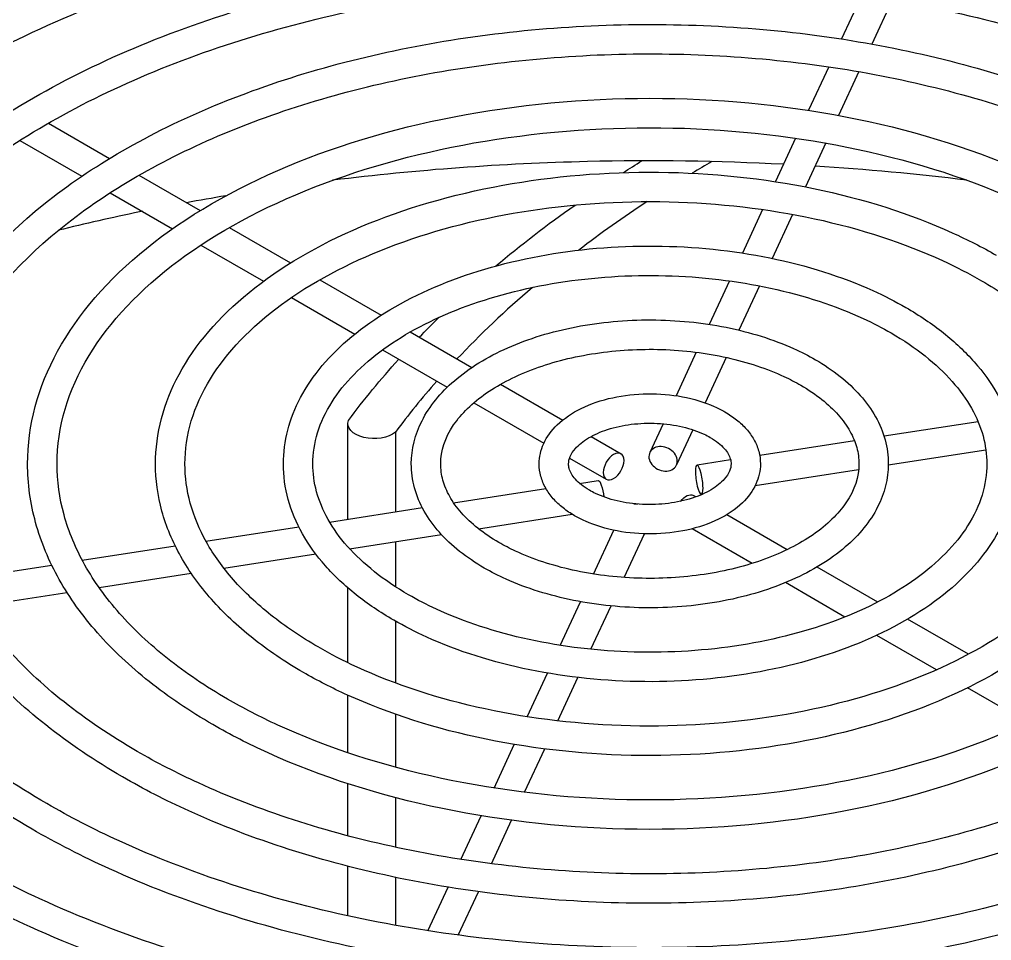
# Model space of a CAD drawing. Extents: x 0 to 216, y -5 to 280.
# Drawn here: x 178.453 to 181.086, y 182.974 to 185.468 of the extents above; entities that cross this region are included whole.
import ezdxf

# ---------------------------------------------------------------- set-up
doc = ezdxf.new("R2010")
doc.units = 0
doc.header["$LTSCALE"] = 10
doc.header["$MEASUREMENT"] = 0
doc.layers.add('CADdetails-9-EXTRAFINE', color=9, linetype='CONTINUOUS')

msp = doc.modelspace()

# ---------------------------------------------------------------- linework, layer by layer
at = {"layer": 'CADdetails-9-EXTRAFINE', "linetype": 'Continuous', "extrusion": (0.707107, 0.408248, -0.57735)}
for p, q in [((180.7347, 185.533), (180.6799, 185.4151)), ((180.8164, 185.52), (180.7615, 185.4015)), ((180.645, 185.3398), (180.5903, 185.222)), ((180.7268, 185.3267), (180.6717, 185.2081)), ((178.5317, 185.1874), (178.6973, 185.0918)), ((178.4537, 185.1404), (178.6218, 185.0434)), ((180.5553, 185.1466), (180.5006, 185.0288)), ((180.6371, 185.1335), (180.5819, 185.0147)), ((178.7766, 185.046), (178.9424, 184.9503)), ((178.699, 184.9988), (178.8677, 184.9014)), ((180.4657, 184.9534), (180.411, 184.8356)), ((180.5473, 184.9401), (180.492, 184.821)), ((179.0215, 184.9046), (179.1874, 184.8088)), ((178.9443, 184.8572), (179.1141, 184.7592)), ((179.2665, 184.7632), (179.4326, 184.6673)), ((180.376, 184.7602), (180.3213, 184.6424)), ((180.4575, 184.7467), (180.4019, 184.6267)), ((179.19, 184.7153), (179.3615, 184.6163)), ((179.5114, 184.6218), (179.678, 184.5256)), ((179.4361, 184.5732), (179.6115, 184.472)), ((180.2863, 184.5669), (180.2317, 184.4493)), ((180.3676, 184.5529), (180.3105, 184.4298)), ((179.7564, 184.4803), (179.9245, 184.3833)), ((179.6838, 184.4302), (179.8735, 184.3207)), ((179.3428, 184.1149), (179.3428, 184.3737)), ((180.1964, 184.3733), (180.1601, 184.2951)), ((181.0494, 184.3789), (180.7947, 184.3395)), ((179.4716, 184.3507), (179.4716, 184.1348)), ((180.0013, 184.3389), (180.0824, 184.2921)), ((180.2768, 184.3571), (180.2324, 184.2616)), ((180.7147, 184.3271), (180.458, 184.2874)), ((181.0707, 184.3016), (180.8064, 184.2607)), ((179.9431, 184.2805), (180.0425, 184.2231)), ((180.3792, 184.2752), (180.2882, 184.2611)), ((180.7259, 184.2482), (180.4454, 184.2048)), ((179.97, 184.2119), (180.0205, 184.2197)), ((179.6291, 184.1592), (179.8792, 184.1979)), ((180.285, 184.1751), (180.2783, 184.179)), ((180.3045, 184.183), (180.3003, 184.1824)), ((179.2932, 184.1072), (179.5443, 184.1461)), ((179.6963, 184.089), (179.95, 184.1282)), ((180.5324, 184.0323), (180.3686, 184.1268)), ((178.9581, 184.0554), (179.2096, 184.0943)), ((179.3473, 184.035), (179.5959, 184.0734)), ((180.0076, 183.9663), (180.0626, 184.0849)), ((180.091, 183.9569), (180.1459, 184.0751)), ((180.4375, 183.9951), (180.2751, 184.0889)), ((179.4716, 184.0542), (179.4716, 183.9318)), ((178.6232, 184.0036), (178.875, 184.0425)), ((179.0066, 183.9823), (179.2555, 184.0208)), ((178.2884, 183.9518), (178.5404, 183.9907)), ((178.6687, 183.93), (178.9181, 183.9686)), ((180.7779, 183.8905), (180.6136, 183.9854)), ((180.6889, 183.8499), (180.5277, 183.943)), ((178.332, 183.8779), (178.5818, 183.9165)), ((179.3428, 183.7261), (179.3428, 183.9286)), ((179.9179, 183.7732), (179.9728, 183.8914)), ((180.0008, 183.7625), (180.0553, 183.88)), ((179.4716, 183.8386), (179.4716, 183.6713)), ((181.0231, 183.749), (180.8585, 183.844)), ((180.9367, 183.7069), (180.7749, 183.8003)), ((179.8282, 183.58), (179.8831, 183.6981)), ((179.9109, 183.5688), (179.9654, 183.6863)), ((181.1832, 183.5645), (181.0208, 183.6583)), ((179.3428, 183.4823), (179.3428, 183.6381)), ((179.4716, 183.5866), (179.4716, 183.4432)), ((179.7386, 183.3868), (179.7934, 183.5049)), ((179.8211, 183.3753), (179.8756, 183.4928)), ((179.3428, 183.2573), (179.3428, 183.3984)), ((179.4716, 183.3608), (179.4716, 183.2264)), ((179.6489, 183.1936), (179.7037, 183.3117)), ((179.7313, 183.1819), (179.7859, 183.2995)), ((179.3428, 183.0408), (179.3428, 183.175)), ((179.4716, 183.145), (179.4716, 183.0151)), ((179.5593, 183.0004), (179.6141, 183.1185)), ((179.6416, 182.9886), (179.6962, 183.1062))]:
    msp.add_line(p, q, dxfattribs=at)
at = {"layer": 'CADdetails-9-EXTRAFINE', "linetype": 'Continuous', "extrusion": (1.11022e-16, 2.77556e-16, -1)}
msp.add_ellipse((180.1604, 183.8704), major_axis=(-5.0876, 0), ratio=0.57735, start_param=-1.349434, end_param=0.780399, dxfattribs=at)
at = {"layer": 'CADdetails-9-EXTRAFINE', "linetype": 'Continuous', "extrusion": (1.11022e-16, 5.55112e-17, -1)}
msp.add_ellipse((183.2219, 183.4217), major_axis=(4.2195, 0), ratio=0.57735, start_param=-2.407662, end_param=-2.389973, dxfattribs=at)
at = {"layer": 'CADdetails-9-EXTRAFINE', "linetype": 'Continuous'}
for centre, major_axis, ratio, start_param, end_param in [((183.2219, 183.4217), (-4.0809, 0), 0.57735, -0.782629, -0.763964), ((183.2219, 183.4217), (-4.0809, 0), 0.57735, -0.719743, -0.647784), ((183.2219, 183.4217), (-4.0809, 0), 0.57735, -0.595077, -0.498725), ((183.2219, 183.4217), (-4.0809, 0), 0.57735, -0.469814, -0.405312), ((180.1963, 184.2783), (0.0361, -0.0168), 0.788675, 0.350879, 3.492472), ((180.0624, 184.2576), (0.0199, 0.0345), 0.57735, -0.785398, 2.356194), ((180.1963, 184.2783), (-0.0361, 0.0168), 0.788675, 0.350879, 3.492472), ((180.0624, 184.2576), (-0.0199, -0.0345), 0.57735, -0.785398, 2.356194), ((180.2942, 184.2218), (-0.0061, 0.0394), 0.211325, -2.202711, 0.938882), ((180.2942, 184.2218), (0.0061, -0.0394), 0.211325, -2.202711, 0.938882)]:
    msp.add_ellipse(centre, major_axis=major_axis, ratio=ratio, start_param=start_param, end_param=end_param, dxfattribs=at)
at = {"layer": 'CADdetails-9-EXTRAFINE', "linetype": 'Continuous', "extrusion": (5.55112e-17, 2.498e-16, -1)}
msp.add_ellipse((183.2219, 183.4217), major_axis=(4.2195, 0), ratio=0.57735, start_param=-2.539965, end_param=-2.455244, dxfattribs=at)
at = {"layer": 'CADdetails-9-EXTRAFINE', "linetype": 'Continuous', "extrusion": (1.33244e-29, 2.22045e-16, -1)}
msp.add_ellipse((183.2219, 183.4217), major_axis=(4.2195, 0), ratio=0.57735, start_param=-2.633201, end_param=-2.607626, dxfattribs=at)
at = {"layer": 'CADdetails-9-EXTRAFINE', "linetype": 'Continuous', "extrusion": (1.11022e-16, 3.33067e-16, -1)}
msp.add_ellipse((183.2219, 183.4217), major_axis=(4.2195, 0), ratio=0.57735, start_param=-2.73628, end_param=-2.661076, dxfattribs=at)
at = {"layer": 'CADdetails-9-EXTRAFINE', "linetype": 'Continuous', "extrusion": (2.77556e-16, 1.38778e-16, -1)}
msp.add_ellipse((179.4134, 184.3737), major_axis=(-0.0706, 0), ratio=0.57735, start_param=-2.541511, end_param=0.210543, dxfattribs=at)
at = {"layer": 'CADdetails-9-EXTRAFINE', "linetype": 'Continuous', "extrusion": (5.06153e-17, 3.59159e-17, -1)}
msp.add_ellipse((180.0266, 184.1804), major_axis=(-0.0061, 0.0394), ratio=0.211325, start_param=0, end_param=1.736313, dxfattribs=at)
at = {"layer": 'CADdetails-9-EXTRAFINE', "linetype": 'Continuous', "extrusion": (2.79282e-16, 9.51518e-17, -1)}
msp.add_ellipse((180.2584, 184.1445), major_axis=(0.0199, 0.0345), ratio=0.57735, start_param=-1.352246, end_param=0, dxfattribs=at)
at = {"layer": 'CADdetails-9-EXTRAFINE', "linetype": 'Continuous', "extrusion": (9.3475e-17, 2.01411e-16, -1)}
msp.add_ellipse((180.1245, 184.1238), major_axis=(0.0361, -0.0168), ratio=0.788675, start_param=-2.11772, end_param=-1.865865, dxfattribs=at)
at = {"layer": 'CADdetails-9-EXTRAFINE', "linetype": 'Continuous', "extrusion": (2.22045e-16, 4.16334e-16, -1)}
msp.add_ellipse((180.1604, 183.8433), major_axis=(-5.0876, 0), ratio=0.57735, start_param=-1.346237, end_param=0, dxfattribs=at)
at = {"layer": 'CADdetails-9-EXTRAFINE', "linetype": 'Continuous'}
for points, knots in [([(176.4835, 184.2647), (176.4835, 184.4912), (176.5456, 184.7174), (176.7873, 185.1484), (176.9685, 185.3528), (177.4329, 185.7195), (177.7171, 185.8814), (178.3586, 186.1447), (178.7159, 186.2461), (179.4669, 186.3785), (179.8605, 186.4095), (180.6445, 186.3981), (181.0348, 186.3557), (181.773, 186.2018), (182.1209, 186.0902), (182.5427, 185.8981), (182.6504, 185.8428), (182.7522, 185.784)], [2.356194, 2.356194, 2.356194, 2.356194, 2.669445, 2.669445, 2.987392, 2.987392, 3.308938, 3.308938, 3.630708, 3.630708, 3.952168, 3.952168, 4.273513, 4.273513, 4.595014, 4.595014, 4.712389, 4.712389, 4.712389, 4.712389]), ([(176.5631, 184.2647), (176.5631, 184.4863), (176.6263, 184.708), (176.873, 185.1275), (177.0546, 185.3254), (177.5168, 185.6771), (177.7962, 185.8314), (178.4259, 186.0819), (178.7759, 186.1782), (179.5117, 186.3028), (179.8972, 186.331), (180.6644, 186.3162), (181.0459, 186.2732), (181.7658, 186.1206), (182.1041, 186.011), (182.5118, 185.8244), (182.6149, 185.7713), (182.7123, 185.715)], [2.356194, 2.356194, 2.356194, 2.356194, 2.683482, 2.683482, 3.00521, 3.00521, 3.323529, 3.323529, 3.64175, 3.64175, 3.960288, 3.960288, 4.278934, 4.278934, 4.597416, 4.597416, 4.712389, 4.712389, 4.712389, 4.712389]), ([(176.7433, 184.2647), (176.7433, 184.4752), (176.8009, 184.6854), (177.0252, 185.086), (177.1935, 185.276), (177.6247, 185.6171), (177.8888, 185.7677), (178.4849, 186.0126), (178.8169, 186.107), (179.5148, 186.2302), (179.8806, 186.2591), (180.6092, 186.2486), (180.9719, 186.2093), (181.6581, 186.0663), (181.9814, 185.9627), (182.3736, 185.784), (182.4738, 185.7326), (182.5685, 185.678)], [2.356194, 2.356194, 2.356194, 2.356194, 2.668946, 2.668946, 2.986723, 2.986723, 3.308383, 3.308383, 3.630289, 3.630289, 3.951861, 3.951861, 4.273309, 4.273309, 4.594925, 4.594925, 4.712389, 4.712389, 4.712389, 4.712389]), ([(176.8229, 184.2647), (176.8229, 184.4703), (176.8816, 184.676), (177.1109, 185.0652), (177.2795, 185.2486), (177.7086, 185.5747), (177.9679, 185.7177), (178.5522, 185.9499), (178.877, 186.0391), (179.5596, 186.1545), (179.9173, 186.1806), (180.6291, 186.1668), (180.9831, 186.1268), (181.6509, 185.9851), (181.9647, 185.8834), (182.3427, 185.7103), (182.4383, 185.6611), (182.5286, 185.609)], [2.356194, 2.356194, 2.356194, 2.356194, 2.684067, 2.684067, 3.005912, 3.005912, 3.324097, 3.324097, 3.642181, 3.642181, 3.960606, 3.960606, 4.279147, 4.279147, 4.597512, 4.597512, 4.712389, 4.712389, 4.712389, 4.712389]), ([(177.0896, 184.2647), (177.0896, 184.4538), (177.1413, 184.6428), (177.3424, 185.0028), (177.4934, 185.1737), (177.8805, 185.4806), (178.1177, 185.616), (178.6533, 185.8366), (178.9516, 185.9215), (179.5788, 186.0325), (179.9074, 186.0585), (180.5622, 186.0493), (180.8881, 186.0141), (181.5049, 185.8857), (181.7955, 185.7926), (182.1482, 185.632), (182.2383, 185.5858), (182.3235, 185.5366)], [2.356194, 2.356194, 2.356194, 2.356194, 2.668155, 2.668155, 2.985657, 2.985657, 3.307496, 3.307496, 3.629619, 3.629619, 3.95137, 3.95137, 4.272984, 4.272984, 4.594782, 4.594782, 4.712389, 4.712389, 4.712389, 4.712389]), ([(177.1693, 184.2647), (177.1693, 184.4489), (177.2221, 184.6334), (177.4281, 184.982), (177.5794, 185.1463), (177.9644, 185.4382), (178.1969, 185.5661), (178.7206, 185.7738), (179.0117, 185.8536), (179.6235, 185.9568), (179.9441, 185.98), (180.5821, 185.9675), (180.8993, 185.9316), (181.4976, 185.8045), (181.7787, 185.7133), (182.1173, 185.5583), (182.2029, 185.5142), (182.2837, 185.4676)], [2.356194, 2.356194, 2.356194, 2.356194, 2.685009, 2.685009, 3.007038, 3.007038, 3.325006, 3.325006, 3.642871, 3.642871, 3.961116, 3.961116, 4.279489, 4.279489, 4.597667, 4.597667, 4.712389, 4.712389, 4.712389, 4.712389]), ([(177.436, 184.2647), (177.436, 184.4325), (177.4817, 184.6001), (177.6597, 184.9197), (177.7933, 185.0714), (178.1363, 185.344), (178.3467, 185.4644), (178.8217, 185.6605), (179.0864, 185.736), (179.6427, 185.8348), (179.9342, 185.858), (180.5151, 185.85), (180.8043, 185.8188), (181.3516, 185.7051), (181.6096, 185.6225), (181.9228, 185.4799), (182.0029, 185.4389), (182.0786, 185.3952)], [2.356194, 2.356194, 2.356194, 2.356194, 2.667169, 2.667169, 2.98432, 2.98432, 3.306381, 3.306381, 3.628777, 3.628777, 3.950754, 3.950754, 4.272575, 4.272575, 4.594604, 4.594604, 4.712389, 4.712389, 4.712389, 4.712389]), ([(177.5157, 184.2647), (177.5157, 184.4276), (177.5625, 184.5907), (177.7453, 184.8989), (177.8794, 185.044), (178.2202, 185.3016), (178.4258, 185.4145), (178.8889, 185.5977), (179.1464, 185.6681), (179.6874, 185.7591), (179.971, 185.7795), (180.535, 185.7682), (180.8155, 185.7364), (181.3444, 185.6239), (181.5928, 185.5433), (181.8919, 185.4062), (181.9674, 185.3673), (182.0387, 185.3262)], [2.356194, 2.356194, 2.356194, 2.356194, 2.686209, 2.686209, 3.008459, 3.008459, 3.326152, 3.326152, 3.64374, 3.64374, 3.961759, 3.961759, 4.279921, 4.279921, 4.597862, 4.597862, 4.712389, 4.712389, 4.712389, 4.712389]), ([(177.7824, 184.2647), (177.7824, 184.4112), (177.8222, 184.5575), (177.9769, 184.8365), (178.0933, 184.9691), (178.392, 185.2075), (178.5756, 185.3128), (178.9901, 185.4844), (179.2211, 185.5505), (179.7066, 185.637), (179.9611, 185.6575), (180.4681, 185.6507), (180.7205, 185.6236), (181.1984, 185.5245), (181.4237, 185.4524), (181.6974, 185.3279), (181.7674, 185.292), (181.8336, 185.2537)], [2.356194, 2.356194, 2.356194, 2.356194, 2.665908, 2.665908, 2.982596, 2.982596, 3.304939, 3.304939, 3.627688, 3.627688, 3.949958, 3.949958, 4.272047, 4.272047, 4.594374, 4.594374, 4.712389, 4.712389, 4.712389, 4.712389]), ([(177.8621, 184.2647), (177.8621, 184.4063), (177.9029, 184.5481), (178.0625, 184.8157), (178.1793, 184.9416), (178.476, 185.165), (178.6547, 185.2629), (179.0573, 185.4217), (179.2811, 185.4827), (179.7514, 185.5613), (179.9978, 185.579), (180.488, 185.5689), (180.7317, 185.5412), (181.1912, 185.4433), (181.4069, 185.3732), (181.6665, 185.2542), (181.732, 185.2204), (181.7938, 185.1847)], [2.356194, 2.356194, 2.356194, 2.356194, 2.687785, 2.687785, 3.010309, 3.010309, 3.327641, 3.327641, 3.644871, 3.644871, 3.962595, 3.962595, 4.280484, 4.280484, 4.598117, 4.598117, 4.712389, 4.712389, 4.712389, 4.712389]), ([(178.1288, 184.2647), (178.1288, 184.3899), (178.1626, 184.5148), (178.2941, 184.7534), (178.3932, 184.8667), (178.6478, 185.0709), (178.8045, 185.1612), (179.1585, 185.3083), (179.3558, 185.3651), (179.7705, 185.4393), (179.9879, 185.4569), (180.421, 185.4515), (180.6367, 185.4284), (181.0452, 185.3438), (181.2378, 185.2823), (181.472, 185.1758), (181.532, 185.1451), (181.5887, 185.1123)], [2.356194, 2.356194, 2.356194, 2.356194, 2.664237, 2.664237, 2.980285, 2.980285, 3.303, 3.303, 3.626224, 3.626224, 3.948888, 3.948888, 4.271338, 4.271338, 4.594066, 4.594066, 4.712389, 4.712389, 4.712389, 4.712389]), ([(178.2085, 184.2647), (178.2085, 184.385), (178.2434, 184.5054), (178.3798, 184.7326), (178.4793, 184.8393), (178.7318, 185.0285), (178.8837, 185.1112), (179.2257, 185.2456), (179.4158, 185.2972), (179.8153, 185.3636), (180.0246, 185.3785), (180.4409, 185.3696), (180.6479, 185.3459), (181.038, 185.2626), (181.221, 185.2031), (181.4411, 185.1021), (181.4965, 185.0736), (181.5489, 185.0433)], [2.356194, 2.356194, 2.356194, 2.356194, 2.68995, 2.68995, 3.012815, 3.012815, 3.329653, 3.329653, 3.6464, 3.6464, 3.963728, 3.963728, 4.281247, 4.281247, 4.598464, 4.598464, 4.712389, 4.712389, 4.712389, 4.712389]), ([(178.4752, 184.2647), (178.4752, 184.3685), (178.5031, 184.4722), (178.6114, 184.6703), (178.6932, 184.7644), (178.9036, 184.9343), (179.0335, 185.0096), (179.3269, 185.1323), (179.4905, 185.1796), (179.8344, 185.2416), (180.0147, 185.2564), (180.374, 185.2522), (180.5529, 185.2332), (180.8919, 185.1632), (181.0519, 185.1122), (181.2466, 185.0238), (181.2965, 184.9982), (181.3438, 184.9709)], [2.356194, 2.356194, 2.356194, 2.356194, 2.66192, 2.66192, 2.977031, 2.977031, 3.300254, 3.300254, 3.624152, 3.624152, 3.947376, 3.947376, 4.270338, 4.270338, 4.593633, 4.593633, 4.712389, 4.712389, 4.712389, 4.712389]), ([(178.5549, 184.2647), (178.5549, 184.3636), (178.5838, 184.4628), (178.6971, 184.6495), (178.7792, 184.737), (178.9876, 184.8919), (179.1126, 184.9596), (179.3941, 185.0695), (179.5506, 185.1117), (179.8792, 185.1659), (180.0515, 185.1779), (180.3939, 185.1703), (180.5641, 185.1507), (180.8847, 185.082), (181.0352, 185.033), (181.2157, 184.9501), (181.2611, 184.9267), (181.3039, 184.9019)], [2.356194, 2.356194, 2.356194, 2.356194, 2.69311, 2.69311, 3.016404, 3.016404, 3.332526, 3.332526, 3.648585, 3.648585, 3.96535, 3.96535, 4.282343, 4.282343, 4.598967, 4.598967, 4.712389, 4.712389, 4.712389, 4.712389]), ([(180.5225, 185.0758), (180.3458, 185.0848), (180.1681, 185.0874), (179.7606, 185.0777), (179.5286, 185.0606), (179.3013, 185.0326)], [13.101588, 13.101588, 13.101588, 13.101588, 13.865362, 13.865362, 14.867933, 14.867933, 14.867933, 14.867933]), ([(178.8216, 184.2647), (178.8216, 184.3472), (178.8435, 184.4296), (178.9286, 184.5871), (178.9931, 184.6621), (179.1594, 184.7977), (179.2624, 184.858), (179.4953, 184.9562), (179.6252, 184.9941), (179.8984, 185.0439), (180.0415, 185.0559), (180.327, 185.0529), (180.4692, 185.038), (180.7387, 184.9826), (180.866, 184.9421), (181.0212, 184.8717), (181.0611, 184.8513), (181.0988, 184.8295)], [2.356194, 2.356194, 2.356194, 2.356194, 2.658489, 2.658489, 2.972108, 2.972108, 3.296065, 3.296065, 3.620992, 3.620992, 3.945073, 3.945073, 4.268818, 4.268818, 4.592979, 4.592979, 4.712389, 4.712389, 4.712389, 4.712389]), ([(178.9013, 184.2647), (178.9013, 184.3423), (178.9243, 184.4202), (179.0144, 184.5664), (179.0792, 184.6347), (179.2434, 184.7553), (179.3416, 184.808), (179.5625, 184.8934), (179.6853, 184.9262), (179.9432, 184.9682), (180.0783, 184.9774), (180.3469, 184.971), (180.4804, 184.9555), (180.7315, 184.9014), (180.8493, 184.8629), (180.9903, 184.798), (181.0256, 184.7798), (181.059, 184.7605)], [2.356194, 2.356194, 2.356194, 2.356194, 2.698152, 2.698152, 3.021968, 3.021968, 3.336962, 3.336962, 3.651967, 3.651967, 3.967867, 3.967867, 4.28405, 4.28405, 4.599759, 4.599759, 4.712389, 4.712389, 4.712389, 4.712389]), ([(178.7862, 184.9485), (178.7835, 184.9479), (178.7808, 184.9474), (178.7042, 184.9315), (178.6309, 184.9149), (178.5585, 184.8971)], [15.6417878, 15.6417878, 15.6417878, 15.6417878, 15.6542385, 15.6542385, 15.997047, 15.997047, 15.997047, 15.997047]), ([(179.168, 184.2647), (179.168, 184.3259), (179.184, 184.387), (179.246, 184.504), (179.2932, 184.5598), (179.4153, 184.6611), (179.4914, 184.7063), (179.6636, 184.78), (179.7599, 184.8085), (179.9623, 184.8462), (180.0684, 184.8553), (180.2799, 184.8536), (180.3854, 184.8427), (180.5855, 184.802), (180.6801, 184.772), (180.7958, 184.7197), (180.8256, 184.7044), (180.8539, 184.6881)], [2.356194, 2.356194, 2.356194, 2.356194, 2.652891, 2.652891, 2.9638, 2.9638, 3.288894, 3.288894, 3.615585, 3.615585, 3.941145, 3.941145, 4.266234, 4.266234, 4.591878, 4.591878, 4.712389, 4.712389, 4.712389, 4.712389]), ([(179.2477, 184.2647), (179.2477, 184.321), (179.2648, 184.3776), (179.3318, 184.4833), (179.3794, 184.5324), (179.4992, 184.6187), (179.5705, 184.6563), (179.731, 184.7173), (179.8201, 184.7407), (180.0072, 184.7705), (180.1052, 184.7768), (180.3, 184.7717), (180.3966, 184.7602), (180.5784, 184.7207), (180.6634, 184.6927), (180.7649, 184.6459), (180.7902, 184.6329), (180.8141, 184.6191)], [2.356194, 2.356194, 2.356194, 2.356194, 2.707465, 2.707465, 3.031768, 3.031768, 3.344733, 3.344733, 3.657914, 3.657914, 3.97232, 3.97232, 4.287096, 4.287096, 4.601211, 4.601211, 4.712389, 4.712389, 4.712389, 4.712389]), ([(181.059, 184.7605), (181.1055, 184.7336), (181.1482, 184.7048), (181.2248, 184.6439), (181.2587, 184.6119), (181.3171, 184.5457), (181.3416, 184.5116), (181.3806, 184.4422), (181.3952, 184.4069), (181.4147, 184.336), (181.4195, 184.3004), (181.4195, 184.2647)], [4.712389, 4.712389, 4.712389, 4.712389, 4.8694686, 4.8694686, 5.0265482, 5.0265482, 5.1836279, 5.1836279, 5.3407075, 5.3407075, 5.4977871, 5.4977871, 5.4977871, 5.4977871]), ([(180.8539, 184.6881), (180.8907, 184.6668), (180.9249, 184.6438), (180.9868, 184.5945), (181.0147, 184.5683), (181.0634, 184.5132), (181.0842, 184.4842), (181.118, 184.4242), (181.131, 184.393), (181.1484, 184.3295), (181.1528, 184.2971), (181.1528, 184.2647)], [4.712389, 4.712389, 4.712389, 4.712389, 4.8694686, 4.8694686, 5.0265482, 5.0265482, 5.1836279, 5.1836279, 5.3407075, 5.3407075, 5.4977871, 5.4977871, 5.4977871, 5.4977871]), ([(179.5144, 184.2647), (179.5144, 184.3046), (179.5245, 184.3444), (179.5635, 184.421), (179.5934, 184.4574), (179.6712, 184.5245), (179.7204, 184.5546), (179.832, 184.6039), (179.8946, 184.623), (180.0262, 184.6484), (180.0952, 184.6547), (180.2329, 184.6543), (180.3016, 184.6475), (180.4323, 184.6213), (180.4943, 184.6019), (180.5704, 184.5676), (180.5902, 184.5575), (180.609, 184.5467)], [2.356194, 2.356194, 2.356194, 2.356194, 2.642144, 2.642144, 2.946867, 2.946867, 3.273809, 3.273809, 3.604214, 3.604214, 3.93293, 3.93293, 4.260872, 4.260872, 4.58964, 4.58964, 4.712389, 4.712389, 4.712389, 4.712389]), ([(180.8141, 184.6191), (180.8478, 184.5996), (180.8786, 184.5787), (180.9339, 184.5348), (180.9583, 184.5118), (181.0002, 184.4643), (181.0177, 184.4399), (181.0456, 184.3904), (181.056, 184.3653), (181.0697, 184.3151), (181.0732, 184.2899), (181.0732, 184.2647)], [4.712389, 4.712389, 4.712389, 4.712389, 4.8694686, 4.8694686, 5.0265482, 5.0265482, 5.1836279, 5.1836279, 5.3407075, 5.3407075, 5.4977871, 5.4977871, 5.4977871, 5.4977871]), ([(179.5941, 184.2647), (179.5941, 184.2997), (179.6053, 184.3352), (179.6497, 184.4005), (179.6798, 184.4301), (179.7552, 184.4821), (179.7997, 184.5046), (179.8996, 184.5412), (179.9551, 184.5552), (180.0715, 184.5727), (180.1324, 184.5763), (180.2533, 184.5724), (180.3132, 184.5649), (180.4255, 184.54), (180.4778, 184.5225), (180.5397, 184.4938), (180.5548, 184.4859), (180.5691, 184.4777)], [2.356194, 2.356194, 2.356194, 2.356194, 2.730417, 2.730417, 3.053751, 3.053751, 3.362085, 3.362085, 3.671362, 3.671362, 3.982563, 3.982563, 4.294288, 4.294288, 4.604919, 4.604919, 4.712389, 4.712389, 4.712389, 4.712389]), ([(180.609, 184.5467), (180.633, 184.5328), (180.6553, 184.5178), (180.6959, 184.4854), (180.7143, 184.4682), (180.7465, 184.4317), (180.7603, 184.4125), (180.7829, 184.3723), (180.7917, 184.3514), (180.8034, 184.3086), (180.8064, 184.2866), (180.8064, 184.2647)], [4.712389, 4.712389, 4.712389, 4.712389, 4.8694686, 4.8694686, 5.0265482, 5.0265482, 5.1836279, 5.1836279, 5.3407075, 5.3407075, 5.4977871, 5.4977871, 5.4977871, 5.4977871]), ([(180.5691, 184.4777), (180.59, 184.4656), (180.6091, 184.4527), (180.643, 184.4257), (180.6579, 184.4116), (180.6834, 184.3828), (180.6939, 184.3681), (180.7105, 184.3385), (180.7167, 184.3237), (180.7248, 184.2941), (180.7268, 184.2794), (180.7268, 184.2647)], [4.712389, 4.712389, 4.712389, 4.712389, 4.8694686, 4.8694686, 5.0265482, 5.0265482, 5.1836279, 5.1836279, 5.3407075, 5.3407075, 5.4977871, 5.4977871, 5.4977871, 5.4977871]), ([(179.8608, 184.2647), (179.8608, 184.2835), (179.8651, 184.3022), (179.8815, 184.3382), (179.8942, 184.3553), (179.9279, 184.3878), (179.9499, 184.4026), (180.0004, 184.4274), (180.0294, 184.4372), (180.0903, 184.4505), (180.1222, 184.4541), (180.1861, 184.4549), (180.2181, 184.4522), (180.2793, 184.4406), (180.3086, 184.4317), (180.3451, 184.4155), (180.3548, 184.4106), (180.364, 184.4053)], [2.356194, 2.356194, 2.356194, 2.356194, 2.613409, 2.613409, 2.895285, 2.895285, 3.222274, 3.222274, 3.565096, 3.565096, 3.905208, 3.905208, 4.243283, 4.243283, 4.58294, 4.58294, 4.712389, 4.712389, 4.712389, 4.712389]), ([(180.364, 184.4053), (180.3752, 184.3988), (180.3857, 184.3917), (180.405, 184.3764), (180.4139, 184.3681), (180.4296, 184.3502), (180.4365, 184.3407), (180.4479, 184.3205), (180.4524, 184.3098), (180.4585, 184.2876), (180.46, 184.2762), (180.46, 184.2647)], [4.712389, 4.712389, 4.712389, 4.712389, 4.8694686, 4.8694686, 5.0265482, 5.0265482, 5.1836279, 5.1836279, 5.3407075, 5.3407075, 5.4977871, 5.4977871, 5.4977871, 5.4977871]), ([(179.9405, 184.2647), (179.9405, 184.2774), (179.9454, 184.2912), (179.9674, 184.3162), (179.9794, 184.3261), (180.0092, 184.3437), (180.0267, 184.3515), (180.0658, 184.3641), (180.0876, 184.3689), (180.1332, 184.3746), (180.1571, 184.3755), (180.2042, 184.3732), (180.2274, 184.37), (180.2704, 184.3599), (180.2902, 184.3531), (180.3133, 184.3422), (180.3189, 184.3393), (180.3242, 184.3363)], [2.356194, 2.356194, 2.356194, 2.356194, 2.827433, 2.827433, 3.128288, 3.128288, 3.418161, 3.418161, 3.713179, 3.713179, 4.012483, 4.012483, 4.312591, 4.312591, 4.60977, 4.60977, 4.712389, 4.712389, 4.712389, 4.712389]), ([(180.3242, 184.3363), (180.3322, 184.3316), (180.3395, 184.3267), (180.3521, 184.3166), (180.3575, 184.3115), (180.3665, 184.3014), (180.3701, 184.2963), (180.3755, 184.2867), (180.3774, 184.2821), (180.3798, 184.2732), (180.3804, 184.2689), (180.3804, 184.2647)], [4.712389, 4.712389, 4.712389, 4.712389, 4.8694686, 4.8694686, 5.0265482, 5.0265482, 5.1836279, 5.1836279, 5.3407075, 5.3407075, 5.4977871, 5.4977871, 5.4977871, 5.4977871]), ([(183.5776, 184.2647), (183.5776, 184.0542), (183.5199, 183.844), (183.2956, 183.4434), (183.1273, 183.2534), (182.6961, 182.9123), (182.432, 182.7617), (181.8359, 182.5168), (181.5039, 182.4224), (180.806, 182.2992), (180.4402, 182.2703), (179.7116, 182.2808), (179.3489, 182.3201), (178.6627, 182.4631), (178.3394, 182.5667), (177.9472, 182.7454), (177.847, 182.7967), (177.7524, 182.8514)], [5.497787, 5.497787, 5.497787, 5.497787, 5.810539, 5.810539, 6.128316, 6.128316, 6.449975, 6.449975, 6.771881, 6.771881, 7.093453, 7.093453, 7.414902, 7.414902, 7.736517, 7.736517, 7.853982, 7.853982, 7.853982, 7.853982]), ([(178.4872, 183.2757), (178.399, 183.3265), (178.3177, 183.3815), (178.1704, 183.4986), (178.1045, 183.5606), (177.99, 183.6904), (177.9413, 183.7581), (177.8627, 183.8979), (177.8327, 183.9698), (177.7926, 184.1161), (177.7824, 184.1904), (177.7824, 184.2647)], [1.5707963, 1.5707963, 1.5707963, 1.5707963, 1.727876, 1.727876, 1.8849556, 1.8849556, 2.0420352, 2.0420352, 2.1991149, 2.1991149, 2.3561945, 2.3561945, 2.3561945, 2.3561945]), ([(183.4979, 184.2647), (183.4979, 184.0591), (183.4392, 183.8534), (183.2099, 183.4642), (183.0413, 183.2808), (182.6122, 182.9547), (182.3529, 182.8117), (181.7687, 182.5795), (181.4438, 182.4903), (180.7612, 182.3749), (180.4035, 182.3488), (179.6917, 182.3626), (179.3378, 182.4026), (178.6699, 182.5443), (178.3562, 182.646), (177.9781, 182.8191), (177.8825, 182.8683), (177.7922, 182.9204)], [5.497787, 5.497787, 5.497787, 5.497787, 5.825659, 5.825659, 6.147505, 6.147505, 6.46569, 6.46569, 6.783774, 6.783774, 7.102199, 7.102199, 7.42074, 7.42074, 7.739105, 7.739105, 7.853982, 7.853982, 7.853982, 7.853982]), ([(178.527, 183.3446), (178.442, 183.3937), (178.3639, 183.4466), (178.2233, 183.5583), (178.1609, 183.6171), (178.0531, 183.7393), (178.0078, 183.8025), (177.9351, 183.9317), (177.9077, 183.9976), (177.8712, 184.1305), (177.8621, 184.1976), (177.8621, 184.2647)], [1.5707963, 1.5707963, 1.5707963, 1.5707963, 1.727876, 1.727876, 1.8849556, 1.8849556, 2.0420352, 2.0420352, 2.1991149, 2.1991149, 2.3561945, 2.3561945, 2.3561945, 2.3561945]), ([(183.2312, 184.2647), (183.2312, 184.0756), (183.1795, 183.8866), (182.9784, 183.5266), (182.8274, 183.3557), (182.4403, 183.0488), (182.2031, 182.9133), (181.6675, 182.6928), (181.3692, 182.6079), (180.7421, 182.4969), (180.4134, 182.4709), (179.7587, 182.4801), (179.4327, 182.5153), (178.8159, 182.6437), (178.5253, 182.7368), (178.1726, 182.8974), (178.0825, 182.9436), (177.9973, 182.9928)], [5.497787, 5.497787, 5.497787, 5.497787, 5.809747, 5.809747, 6.12725, 6.12725, 6.449088, 6.449088, 6.771211, 6.771211, 7.092963, 7.092963, 7.414576, 7.414576, 7.736375, 7.736375, 7.853982, 7.853982, 7.853982, 7.853982]), ([(183.1515, 184.2647), (183.1515, 184.0805), (183.0988, 183.896), (182.8927, 183.5474), (182.7414, 183.3831), (182.3564, 183.0912), (182.124, 182.9633), (181.6003, 182.7556), (181.3091, 182.6758), (180.6973, 182.5726), (180.3767, 182.5493), (179.7388, 182.5619), (179.4216, 182.5978), (178.8232, 182.7249), (178.5421, 182.816), (178.2035, 182.9711), (178.118, 183.0152), (178.0371, 183.0618)], [5.497787, 5.497787, 5.497787, 5.497787, 5.826602, 5.826602, 6.148631, 6.148631, 6.466599, 6.466599, 6.784463, 6.784463, 7.102709, 7.102709, 7.421082, 7.421082, 7.739259, 7.739259, 7.853982, 7.853982, 7.853982, 7.853982]), ([(178.7321, 183.4171), (178.6568, 183.4605), (178.5872, 183.5076), (178.4613, 183.6076), (178.4049, 183.6607), (178.3068, 183.7718), (178.2651, 183.8299), (178.1977, 183.9497), (178.172, 184.0115), (178.1375, 184.1371), (178.1288, 184.2009), (178.1288, 184.2647)], [1.5707963, 1.5707963, 1.5707963, 1.5707963, 1.727876, 1.727876, 1.8849556, 1.8849556, 2.0420352, 2.0420352, 2.1991149, 2.1991149, 2.3561945, 2.3561945, 2.3561945, 2.3561945]), ([(178.7719, 183.4861), (178.6998, 183.5277), (178.6335, 183.5726), (178.5142, 183.6673), (178.4613, 183.7173), (178.37, 183.8207), (178.3316, 183.8743), (178.2701, 183.9835), (178.247, 184.0392), (178.2162, 184.1515), (178.2085, 184.2081), (178.2085, 184.2647)], [1.5707963, 1.5707963, 1.5707963, 1.5707963, 1.727876, 1.727876, 1.8849556, 1.8849556, 2.0420352, 2.0420352, 2.1991149, 2.1991149, 2.3561945, 2.3561945, 2.3561945, 2.3561945]), ([(182.8848, 184.2647), (182.8848, 184.0969), (182.8391, 183.9293), (182.6612, 183.6097), (182.5275, 183.458), (182.1846, 183.1854), (181.9742, 183.065), (181.4991, 182.8689), (181.2345, 182.7934), (180.6781, 182.6946), (180.3866, 182.6714), (179.8057, 182.6794), (179.5165, 182.7105), (178.9692, 182.8243), (178.7112, 182.9069), (178.398, 183.0495), (178.3179, 183.0905), (178.2422, 183.1342)], [5.497787, 5.497787, 5.497787, 5.497787, 5.808762, 5.808762, 6.125913, 6.125913, 6.447974, 6.447974, 6.770369, 6.770369, 7.092347, 7.092347, 7.414168, 7.414168, 7.736197, 7.736197, 7.853982, 7.853982, 7.853982, 7.853982]), ([(182.8051, 184.2647), (182.8051, 184.1018), (182.7583, 183.9387), (182.5755, 183.6305), (182.4415, 183.4854), (182.1006, 183.2278), (181.895, 183.1149), (181.4319, 182.9316), (181.1744, 182.8613), (180.6334, 182.7703), (180.3499, 182.7499), (179.7858, 182.7612), (179.5054, 182.793), (178.9764, 182.9055), (178.728, 182.9861), (178.4289, 183.1232), (178.3534, 183.1621), (178.2821, 183.2032)], [5.497787, 5.497787, 5.497787, 5.497787, 5.827801, 5.827801, 6.150052, 6.150052, 6.467745, 6.467745, 6.785333, 6.785333, 7.103352, 7.103352, 7.421514, 7.421514, 7.739454, 7.739454, 7.853982, 7.853982, 7.853982, 7.853982]), ([(178.977, 183.5585), (178.9146, 183.5946), (178.8568, 183.6336), (178.7522, 183.7167), (178.7053, 183.7608), (178.6237, 183.8533), (178.589, 183.9017), (178.5328, 184.0016), (178.5113, 184.0531), (178.4825, 184.158), (178.4752, 184.2113), (178.4752, 184.2647)], [1.5707963, 1.5707963, 1.5707963, 1.5707963, 1.727876, 1.727876, 1.8849556, 1.8849556, 2.0420352, 2.0420352, 2.1991149, 2.1991149, 2.3561945, 2.3561945, 2.3561945, 2.3561945]), ([(182.5384, 184.2647), (182.5384, 184.1182), (182.4986, 183.9719), (182.3439, 183.6929), (182.2276, 183.5603), (181.9288, 183.3219), (181.7452, 183.2166), (181.3307, 183.045), (181.0998, 182.9788), (180.6142, 182.8923), (180.3598, 182.8719), (179.8528, 182.8787), (179.6003, 182.9058), (179.1224, 183.0049), (178.8971, 183.077), (178.6234, 183.2015), (178.5534, 183.2374), (178.4872, 183.2757)], [5.497787, 5.497787, 5.497787, 5.497787, 5.807501, 5.807501, 6.124188, 6.124188, 6.446532, 6.446532, 6.769281, 6.769281, 7.09155, 7.09155, 7.413639, 7.413639, 7.735967, 7.735967, 7.853982, 7.853982, 7.853982, 7.853982]), ([(182.4587, 184.2647), (182.4587, 184.1231), (182.4179, 183.9813), (182.2583, 183.7137), (182.1415, 183.5878), (181.8448, 183.3643), (181.6661, 183.2665), (181.2635, 183.1077), (181.0397, 183.0467), (180.5695, 182.968), (180.323, 182.9504), (179.8328, 182.9605), (179.5891, 182.9882), (179.1296, 183.0861), (178.9139, 183.1562), (178.6543, 183.2752), (178.5888, 183.3089), (178.527, 183.3446)], [5.497787, 5.497787, 5.497787, 5.497787, 5.829378, 5.829378, 6.151902, 6.151902, 6.469233, 6.469233, 6.786463, 6.786463, 7.104188, 7.104188, 7.422077, 7.422077, 7.739709, 7.739709, 7.853982, 7.853982, 7.853982, 7.853982]), ([(179.0169, 183.6275), (178.9575, 183.6617), (178.903, 183.6986), (178.8051, 183.7764), (178.7617, 183.8174), (178.6868, 183.9022), (178.6554, 183.946), (178.6052, 184.0353), (178.5863, 184.0808), (178.5612, 184.1724), (178.5549, 184.2186), (178.5549, 184.2647)], [1.5707963, 1.5707963, 1.5707963, 1.5707963, 1.727876, 1.727876, 1.8849556, 1.8849556, 2.0420352, 2.0420352, 2.1991149, 2.1991149, 2.3561945, 2.3561945, 2.3561945, 2.3561945]), ([(182.192, 184.2647), (182.192, 184.1395), (182.1582, 184.0146), (182.0267, 183.776), (181.9276, 183.6626), (181.673, 183.4585), (181.5163, 183.3682), (181.1623, 183.2211), (180.965, 183.1643), (180.5503, 183.0901), (180.3329, 183.0725), (179.8998, 183.0779), (179.6841, 183.101), (179.2756, 183.1856), (179.083, 183.2471), (178.8488, 183.3536), (178.7888, 183.3843), (178.7321, 183.4171)], [5.497787, 5.497787, 5.497787, 5.497787, 5.80583, 5.80583, 6.121878, 6.121878, 6.444593, 6.444593, 6.767817, 6.767817, 7.090481, 7.090481, 7.412931, 7.412931, 7.735659, 7.735659, 7.853982, 7.853982, 7.853982, 7.853982]), ([(182.1123, 184.2647), (182.1123, 184.1444), (182.0774, 184.0239), (181.941, 183.7968), (181.8416, 183.6901), (181.589, 183.5009), (181.4372, 183.4181), (181.0951, 183.2838), (180.905, 183.2322), (180.5055, 183.1658), (180.2962, 183.1509), (179.8799, 183.1598), (179.6729, 183.1835), (179.2829, 183.2667), (179.0998, 183.3263), (178.8797, 183.4273), (178.8243, 183.4558), (178.7719, 183.4861)], [5.497787, 5.497787, 5.497787, 5.497787, 5.831543, 5.831543, 6.154408, 6.154408, 6.471246, 6.471246, 6.787993, 6.787993, 7.105321, 7.105321, 7.42284, 7.42284, 7.740057, 7.740057, 7.853982, 7.853982, 7.853982, 7.853982]), ([(179.222, 183.6999), (179.1723, 183.7286), (179.1264, 183.7596), (179.0431, 183.8258), (179.0057, 183.861), (178.9406, 183.9348), (178.9128, 183.9734), (178.8678, 184.0534), (178.8506, 184.0947), (178.8275, 184.1789), (178.8216, 184.2218), (178.8216, 184.2647)], [1.5707963, 1.5707963, 1.5707963, 1.5707963, 1.727876, 1.727876, 1.8849556, 1.8849556, 2.0420352, 2.0420352, 2.1991149, 2.1991149, 2.3561945, 2.3561945, 2.3561945, 2.3561945]), ([(179.2618, 183.7689), (179.2153, 183.7958), (179.1726, 183.8246), (179.096, 183.8855), (179.0621, 183.9175), (179.0037, 183.9836), (178.9793, 184.0178), (178.9402, 184.0872), (178.9256, 184.1225), (178.9061, 184.1934), (178.9013, 184.229), (178.9013, 184.2647)], [1.5707963, 1.5707963, 1.5707963, 1.5707963, 1.727876, 1.727876, 1.8849556, 1.8849556, 2.0420352, 2.0420352, 2.1991149, 2.1991149, 2.3561945, 2.3561945, 2.3561945, 2.3561945]), ([(181.8456, 184.2647), (181.8456, 184.1609), (181.8178, 184.0572), (181.7095, 183.8591), (181.6277, 183.765), (181.4172, 183.5951), (181.2873, 183.5198), (180.9939, 183.3971), (180.8303, 183.3498), (180.4864, 183.2878), (180.3061, 183.273), (179.9468, 183.2772), (179.7679, 183.2962), (179.4289, 183.3662), (179.2689, 183.4172), (179.0742, 183.5056), (179.0243, 183.5312), (178.977, 183.5585)], [5.497787, 5.497787, 5.497787, 5.497787, 5.803512, 5.803512, 6.118624, 6.118624, 6.441847, 6.441847, 6.765745, 6.765745, 7.088968, 7.088968, 7.411931, 7.411931, 7.735226, 7.735226, 7.853982, 7.853982, 7.853982, 7.853982]), ([(181.7659, 184.2647), (181.7659, 184.1658), (181.737, 184.0666), (181.6238, 183.8799), (181.5416, 183.7924), (181.3333, 183.6375), (181.2082, 183.5698), (180.9267, 183.4599), (180.7703, 183.4177), (180.4416, 183.3635), (180.2694, 183.3515), (179.9269, 183.3591), (179.7567, 183.3787), (179.4361, 183.4474), (179.2857, 183.4964), (179.1051, 183.5793), (179.0597, 183.6027), (179.0169, 183.6275)], [5.497787, 5.497787, 5.497787, 5.497787, 5.834703, 5.834703, 6.157996, 6.157996, 6.474118, 6.474118, 6.790178, 6.790178, 7.106943, 7.106943, 7.423936, 7.423936, 7.740559, 7.740559, 7.853982, 7.853982, 7.853982, 7.853982]), ([(179.4669, 183.8413), (179.4301, 183.8626), (179.396, 183.8856), (179.334, 183.9349), (179.3061, 183.9611), (179.2575, 184.0162), (179.2366, 184.0452), (179.2028, 184.1052), (179.1899, 184.1364), (179.1724, 184.1999), (179.168, 184.2323), (179.168, 184.2647)], [1.5707963, 1.5707963, 1.5707963, 1.5707963, 1.727876, 1.727876, 1.8849556, 1.8849556, 2.0420352, 2.0420352, 2.1991149, 2.1991149, 2.3561945, 2.3561945, 2.3561945, 2.3561945]), ([(181.4992, 184.2647), (181.4992, 184.1822), (181.4773, 184.0998), (181.3922, 183.9423), (181.3277, 183.8673), (181.1614, 183.7316), (181.0584, 183.6714), (180.8256, 183.5732), (180.6956, 183.5353), (180.4225, 183.4855), (180.2793, 183.4735), (179.9939, 183.4765), (179.8517, 183.4914), (179.5821, 183.5468), (179.4548, 183.5873), (179.2996, 183.6577), (179.2597, 183.6781), (179.222, 183.6999)], [5.497787, 5.497787, 5.497787, 5.497787, 5.800081, 5.800081, 6.1137, 6.1137, 6.437658, 6.437658, 6.762585, 6.762585, 7.086666, 7.086666, 7.410411, 7.410411, 7.734572, 7.734572, 7.853982, 7.853982, 7.853982, 7.853982]), ([(179.5068, 183.9103), (179.473, 183.9298), (179.4422, 183.9507), (179.3869, 183.9946), (179.3625, 184.0176), (179.3206, 184.0651), (179.3031, 184.0895), (179.2752, 184.139), (179.2649, 184.1641), (179.2511, 184.2143), (179.2477, 184.2395), (179.2477, 184.2647)], [1.5707963, 1.5707963, 1.5707963, 1.5707963, 1.727876, 1.727876, 1.8849556, 1.8849556, 2.0420352, 2.0420352, 2.1991149, 2.1991149, 2.3561945, 2.3561945, 2.3561945, 2.3561945]), ([(181.4195, 184.2647), (181.4195, 184.1871), (181.3965, 184.1092), (181.3064, 183.963), (181.2416, 183.8947), (181.0774, 183.7741), (180.9793, 183.7214), (180.7583, 183.636), (180.6355, 183.6032), (180.3776, 183.5612), (180.2425, 183.552), (179.9739, 183.5584), (179.8405, 183.5739), (179.5893, 183.628), (179.4715, 183.6665), (179.3305, 183.7314), (179.2952, 183.7496), (179.2618, 183.7689)], [5.497787, 5.497787, 5.497787, 5.497787, 5.839744, 5.839744, 6.163561, 6.163561, 6.478555, 6.478555, 6.793559, 6.793559, 7.10946, 7.10946, 7.425643, 7.425643, 7.741352, 7.741352, 7.853982, 7.853982, 7.853982, 7.853982]), ([(181.1528, 184.2647), (181.1528, 184.2035), (181.1368, 184.1424), (181.0749, 184.0254), (181.0276, 183.9696), (180.9055, 183.8682), (180.8294, 183.8231), (180.6572, 183.7494), (180.5609, 183.7208), (180.3585, 183.6832), (180.2525, 183.6741), (180.0409, 183.6758), (179.9354, 183.6867), (179.7353, 183.7274), (179.6407, 183.7574), (179.525, 183.8097), (179.4952, 183.825), (179.4669, 183.8413)], [5.497787, 5.497787, 5.497787, 5.497787, 5.794484, 5.794484, 6.105392, 6.105392, 6.430486, 6.430486, 6.757178, 6.757178, 7.082737, 7.082737, 7.407827, 7.407827, 7.733471, 7.733471, 7.853982, 7.853982, 7.853982, 7.853982]), ([(181.0732, 184.2647), (181.0732, 184.2084), (181.0561, 184.1518), (180.989, 184.0461), (180.9415, 183.997), (180.8216, 183.9107), (180.7503, 183.8731), (180.5898, 183.8121), (180.5008, 183.7887), (180.3136, 183.7589), (180.2156, 183.7526), (180.0209, 183.7577), (179.9242, 183.7692), (179.7424, 183.8087), (179.6574, 183.8366), (179.5559, 183.8835), (179.5306, 183.8965), (179.5068, 183.9103)], [5.497787, 5.497787, 5.497787, 5.497787, 5.849057, 5.849057, 6.173361, 6.173361, 6.486325, 6.486325, 6.799506, 6.799506, 7.113913, 7.113913, 7.428689, 7.428689, 7.742803, 7.742803, 7.853982, 7.853982, 7.853982, 7.853982]), ([(179.7119, 183.9827), (179.6878, 183.9966), (179.6655, 184.0116), (179.6249, 184.0439), (179.6065, 184.0612), (179.5743, 184.0977), (179.5605, 184.1169), (179.5379, 184.1571), (179.5291, 184.178), (179.5174, 184.2208), (179.5144, 184.2428), (179.5144, 184.2647)], [1.5707963, 1.5707963, 1.5707963, 1.5707963, 1.727876, 1.727876, 1.8849556, 1.8849556, 2.0420352, 2.0420352, 2.1991149, 2.1991149, 2.3561945, 2.3561945, 2.3561945, 2.3561945]), ([(179.7517, 184.0517), (179.7308, 184.0638), (179.7118, 184.0767), (179.6778, 184.1037), (179.6629, 184.1178), (179.6374, 184.1466), (179.6269, 184.1613), (179.6103, 184.1909), (179.6042, 184.2057), (179.596, 184.2353), (179.5941, 184.25), (179.5941, 184.2647)], [1.5707963, 1.5707963, 1.5707963, 1.5707963, 1.727876, 1.727876, 1.8849556, 1.8849556, 2.0420352, 2.0420352, 2.1991149, 2.1991149, 2.3561945, 2.3561945, 2.3561945, 2.3561945]), ([(180.8064, 184.2647), (180.8064, 184.2248), (180.7964, 184.185), (180.7574, 184.1084), (180.7274, 184.0719), (180.6496, 184.0049), (180.6004, 183.9748), (180.4888, 183.9255), (180.4262, 183.9064), (180.2946, 183.881), (180.2256, 183.8746), (180.0879, 183.8751), (180.0192, 183.8819), (179.8885, 183.9081), (179.8266, 183.9275), (179.7504, 183.9618), (179.7306, 183.9719), (179.7119, 183.9827)], [5.497787, 5.497787, 5.497787, 5.497787, 5.783737, 5.783737, 6.08846, 6.08846, 6.415401, 6.415401, 6.745807, 6.745807, 7.074523, 7.074523, 7.402465, 7.402465, 7.731233, 7.731233, 7.853982, 7.853982, 7.853982, 7.853982]), ([(180.7268, 184.2647), (180.7268, 184.2296), (180.7155, 184.1942), (180.6711, 184.1289), (180.641, 184.0993), (180.5656, 184.0473), (180.5211, 184.0247), (180.4212, 183.9882), (180.3658, 183.9742), (180.2494, 183.9567), (180.1884, 183.9531), (180.0675, 183.957), (180.0076, 183.9645), (179.8953, 183.9894), (179.843, 184.0069), (179.7811, 184.0356), (179.766, 184.0435), (179.7517, 184.0517)], [5.497787, 5.497787, 5.497787, 5.497787, 5.872009, 5.872009, 6.195343, 6.195343, 6.503678, 6.503678, 6.812954, 6.812954, 7.124155, 7.124155, 7.43588, 7.43588, 7.746511, 7.746511, 7.853982, 7.853982, 7.853982, 7.853982]), ([(179.9568, 184.1241), (179.9456, 184.1306), (179.9351, 184.1377), (179.9158, 184.153), (179.9069, 184.1613), (179.8912, 184.1792), (179.8843, 184.1887), (179.8729, 184.2089), (179.8684, 184.2196), (179.8624, 184.2418), (179.8608, 184.2532), (179.8608, 184.2647)], [1.5707963, 1.5707963, 1.5707963, 1.5707963, 1.727876, 1.727876, 1.8849556, 1.8849556, 2.0420352, 2.0420352, 2.1991149, 2.1991149, 2.3561945, 2.3561945, 2.3561945, 2.3561945]), ([(179.9966, 184.1931), (179.9886, 184.1978), (179.9813, 184.2027), (179.9687, 184.2127), (179.9633, 184.2179), (179.9543, 184.228), (179.9508, 184.2331), (179.9453, 184.2427), (179.9434, 184.2473), (179.941, 184.2562), (179.9405, 184.2605), (179.9405, 184.2647)], [1.5707963, 1.5707963, 1.5707963, 1.5707963, 1.727876, 1.727876, 1.8849556, 1.8849556, 2.0420352, 2.0420352, 2.1991149, 2.1991149, 2.3561945, 2.3561945, 2.3561945, 2.3561945]), ([(180.46, 184.2647), (180.46, 184.2459), (180.4557, 184.2272), (180.4393, 184.1912), (180.4266, 184.1741), (180.3929, 184.1416), (180.371, 184.1268), (180.3204, 184.102), (180.2915, 184.0922), (180.2306, 184.0789), (180.1986, 184.0753), (180.1347, 184.0745), (180.1028, 184.0772), (180.0415, 184.0888), (180.0123, 184.0977), (179.9757, 184.1139), (179.966, 184.1188), (179.9568, 184.1241)], [5.497787, 5.497787, 5.497787, 5.497787, 5.755002, 5.755002, 6.036877, 6.036877, 6.363867, 6.363867, 6.706689, 6.706689, 7.046801, 7.046801, 7.384875, 7.384875, 7.724533, 7.724533, 7.853982, 7.853982, 7.853982, 7.853982]), ([(180.3804, 184.2647), (180.3804, 184.252), (180.3755, 184.2382), (180.3534, 184.2132), (180.3414, 184.2033), (180.3116, 184.1857), (180.2942, 184.1779), (180.255, 184.1653), (180.2332, 184.1605), (180.1876, 184.1548), (180.1637, 184.1539), (180.1166, 184.1562), (180.0934, 184.1594), (180.0504, 184.1695), (180.0306, 184.1763), (180.0075, 184.1872), (180.0019, 184.1901), (179.9966, 184.1931)], [5.497787, 5.497787, 5.497787, 5.497787, 5.969026, 5.969026, 6.269881, 6.269881, 6.559753, 6.559753, 6.854772, 6.854772, 7.154075, 7.154075, 7.454184, 7.454184, 7.751363, 7.751363, 7.853982, 7.853982, 7.853982, 7.853982]), ([(183.7577, 184.2647), (183.7577, 184.0431), (183.6945, 183.8214), (183.4478, 183.4019), (183.2663, 183.204), (182.804, 182.8523), (182.5246, 182.698), (181.895, 182.4475), (181.5449, 182.3512), (181.0289, 182.2638), (180.8777, 182.2442), (180.725, 182.2303)], [5.497787, 5.497787, 5.497787, 5.497787, 5.825075, 5.825075, 6.146803, 6.146803, 6.465122, 6.465122, 6.783343, 6.783343, 6.91171, 6.91171, 6.91171, 6.91171]), ([(183.8374, 184.2647), (183.8374, 184.0382), (183.7753, 183.812), (183.5335, 183.381), (183.3523, 183.1766), (182.888, 182.8099), (182.6037, 182.648), (181.9622, 182.3847), (181.6049, 182.2833), (181.0719, 182.1893), (180.9113, 182.1677), (180.749, 182.1525)], [5.497787, 5.497787, 5.497787, 5.497787, 5.811037, 5.811037, 6.128984, 6.128984, 6.450531, 6.450531, 6.772301, 6.772301, 6.907092, 6.907092, 6.907092, 6.907092]), ([(178.9213, 181.943), (178.7442, 181.9765), (178.5715, 182.0171), (178.0383, 182.1687), (177.7023, 182.3055), (177.1282, 182.6256), (176.89, 182.8084), (176.5503, 183.1725), (176.4365, 183.3509), (176.3675, 183.5286)], [1.101995, 1.101995, 1.101995, 1.101995, 1.242868, 1.242868, 1.553367, 1.553367, 1.862044, 1.862044, 2.135856, 2.135856, 2.135856, 2.135856])]:
    msp.add_open_spline(points, degree=3, knots=knots, dxfattribs=at)
for points in [[(181.0189, 185.0328), (180.8836, 185.0494), (180.7462, 185.0622), (180.608, 185.0709)], [(179.012, 184.9905), (178.9763, 184.9845), (178.9407, 184.9783), (178.9053, 184.9717)]]:
    msp.add_open_spline(points, degree=3, dxfattribs=at)

doc.saveas('drawing.dxf')
